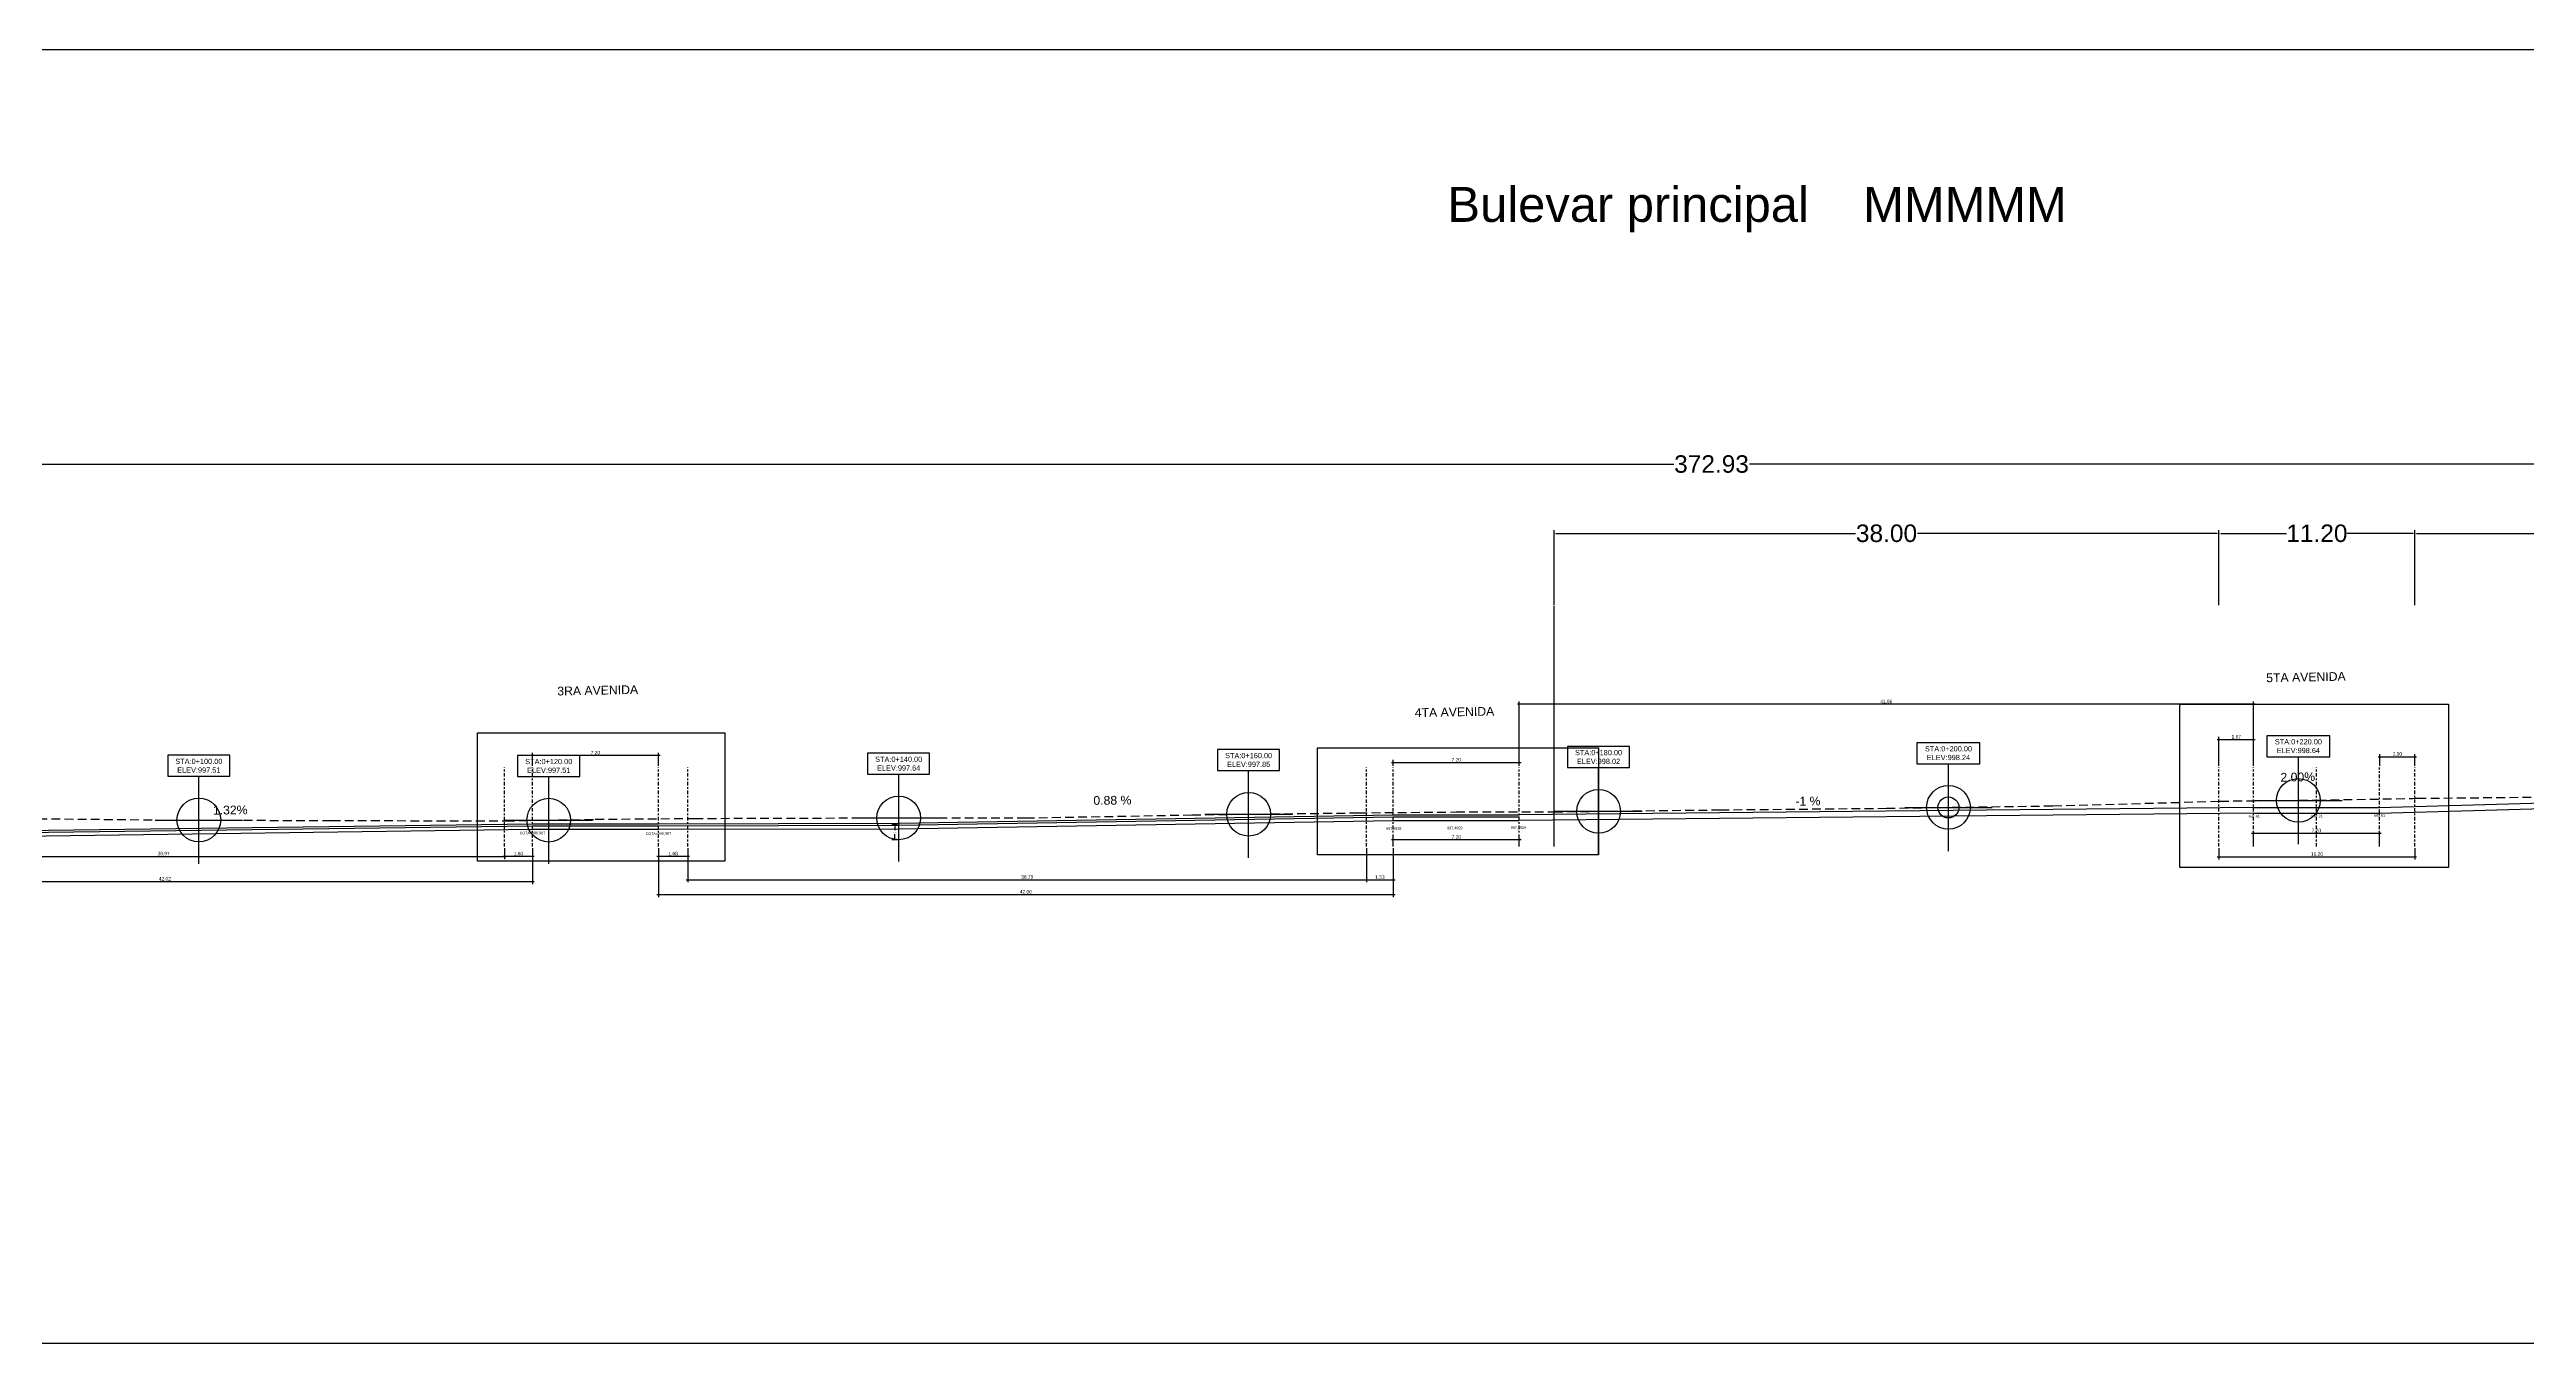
# Model space of a CAD drawing. Header units: metres. Extents: x -977055 to 805873, y -1033982 to 242021.
# Drawn here: x 1453 to 1594.5, y 959.3 to 1033.3 of the extents above; entities that cross this region are included whole.
import ezdxf

# ---------------------------------------------------------------- set-up
doc = ezdxf.new("R2010")
doc.units = ezdxf.units.M
doc.header["$PDMODE"] = 32
doc.header["$PDSIZE"] = 1.5
doc.linetypes.add('CENTRO1', pattern=[0.44, 0.2, -0.08, 0.08, -0.08])
doc.linetypes.add('DASHED', pattern=[0.75, 0.5, -0.25])
for name, color, linetype in [('12-CONDICIONES EXISTENTES', 2, 'Continuous'), ('C-ROAD-PROF', 1, 'DASHED'), ('C-ROAD-PROF-PROP', 150, 'Continuous'), ('C-ROAD-PROF-TEXT', 11, 'Continuous'), ('C-ROAD-PROF-TITL', 11, 'Continuous'), ('linea 1', 1, 'Continuous'), ('PUNTOS V', 4, 'Continuous')]:
    doc.layers.add(name, color=color, linetype=linetype)
doc.styles.add('CITY2', font='stylu.ttf', dxfattribs={"height": 0.2})
doc.styles.get("Standard").update_dxf_attribs({"font": 'arial.ttf'})
doc.dimstyles.new('Copia de Standard', dxfattribs={"dimtxt": 0.05, "dimasz": 0.05, "dimexe": 0.18, "dimexo": 0.0625, "dimgap": 0.09, "dimtad": 0, "dimtih": 1, "dimtoh": 1, "dimdec": 4, "dimzin": 0, "dimdsep": 46, "dimtxsty": 'Standard', "dimcen": 0.09, "dimadec": 0, "dimazin": 0, "dimtfac": 1, "dimtdec": 4, "dimtofl": 0, "dimtmove": 0, "dimatfit": 3, "dimfxl": 1, "dimtolj": 1, "dimtzin": 0, "dimarcsym": 0})
doc.dimstyles.new('Copia(2) de Standard', dxfattribs={"dimtxt": 1, "dimasz": 0.1, "dimexe": 0.18, "dimexo": 0.0625, "dimgap": 0.09, "dimtad": 0, "dimtih": 1, "dimtoh": 1, "dimzin": 0, "dimdsep": 46, "dimtxsty": 'Standard', "dimcen": 0.09, "dimadec": 0, "dimazin": 0, "dimtfac": 1, "dimtofl": 0, "dimtmove": 0, "dimatfit": 3, "dimfxl": 1, "dimtolj": 1, "dimtzin": 0, "dimarcsym": 0})
doc.dimstyles.new('COTAS2', dxfattribs={"dimtxt": 0.02, "dimasz": 0.1, "dimexe": 0.15, "dimexo": 0.08, "dimgap": 0.05, "dimtad": 1, "dimzin": 0, "dimdsep": 46, "dimtxsty": 'CITY2', "dimblk": 'ARCHTICK', "dimcen": 1, "dimdle": 0.1, "dimclrd": 1, "dimclre": 1, "dimclrt": 2, "dimadec": 0, "dimazin": 0, "dimtfac": 1, "dimtofl": 0, "dimtmove": 0, "dimatfit": 3, "dimldrblk": 'ARCHTICK', "dimfxl": 0.18, "dimtolj": 1, "dimtzin": 0, "dimarcsym": 0})

# ---------------------------------------------------------------- blocks, each defined once
blk = doc.blocks.new('*U2847')
at = {"layer": 'C-ROAD-PROF', "color": 1, "linetype": 'DASHED', "lineweight": -3}
for p, q in [((1588.96, 1199), (1598.47, 1199.17)), ((1598.47, 1199.17), (1607.98, 1199.29)), ((1607.98, 1199.29), (1613.56, 1199.34)), ((1613.56, 1199.34), (1619.16, 1199.35)), ((1619.16, 1199.35), (1628.66, 1199.46)), ((1628.66, 1199.46), (1638.16, 1199.55)), ((1638.16, 1199.55), (1647.67, 1199.69)), ((1647.67, 1199.69), (1657.11, 1199.95)), ((1657.11, 1199.95), (1657.17, 1199.95)), ((1657.17, 1199.95), (1657.23, 1199.96)), ((1657.23, 1199.96), (1662.78, 1200.02)), ((1662.78, 1200.02), (1668.23, 1200.11)), ((1668.23, 1200.11), (1668.37, 1200.12)), ((1668.37, 1200.12), (1668.51, 1200.12)), ((1668.51, 1200.12), (1677.89, 1200.22)), ((1530.28, 1198.98), (1539.76, 1198.88)), ((1539.76, 1198.88), (1549.29, 1198.85)), ((1549.29, 1198.85), (1559.25, 1198.83)), ((1559.25, 1198.83), (1564.36, 1198.92)), ((1559.25, 1198.83), (1559.25, 1198.83)), ((1564.36, 1198.92), (1569.9, 1198.97)), ((1569.9, 1198.97), (1569.96, 1198.97)), ((1569.96, 1198.97), (1569.96, 1198.97)), ((1569.96, 1198.97), (1569.97, 1198.97)), ((1569.97, 1198.97), (1570.03, 1198.97)), ((1570.03, 1198.97), (1579.48, 1199)), ((1579.48, 1199), (1588.96, 1199))]:
    blk.add_line(p, q, dxfattribs=at)
blk = doc.blocks.new('*U2853')
at = {"layer": 'C-ROAD-PROF-TEXT', "color": 11, "linetype": 'Continuous', "lineweight": -3}
for p, q in [((1539.92, 1202.58), (1539.92, 1201.38)), ((1543.47, 1202.58), (1539.92, 1202.58)), ((1543.47, 1201.38), (1543.47, 1202.58)), ((1539.92, 1201.38), (1543.47, 1201.38)), ((1541.7, 1196.38), (1541.7, 1201.38)), ((1539.2, 1198.88), (1544.2, 1198.88))]:
    blk.add_line(p, q, dxfattribs=at)
blk.add_circle((1541.7, 1198.88), 1.25, dxfattribs=at)
at = {"layer": 'C-ROAD-PROF-TEXT', "color": 11, "linetype": 'Continuous', "lineweight": -3, "insert": (1541.7, 1201.58), "char_height": 0.3, "attachment_point": 8}
blk.add_mtext('STA:0+100.00\\PELEV:997.51', dxfattribs=at)
blk = doc.blocks.new('*U2854')
at = {"layer": 'C-ROAD-PROF-TEXT', "color": 11, "linetype": 'Continuous', "lineweight": -3}
for p, q in [((1559.92, 1202.57), (1559.92, 1201.37)), ((1563.47, 1202.57), (1559.92, 1202.57)), ((1563.47, 1201.37), (1563.47, 1202.57)), ((1559.92, 1201.37), (1563.47, 1201.37)), ((1561.7, 1196.37), (1561.7, 1201.37)), ((1559.2, 1198.87), (1564.2, 1198.87))]:
    blk.add_line(p, q, dxfattribs=at)
blk.add_circle((1561.7, 1198.87), 1.25, dxfattribs=at)
at = {"layer": 'C-ROAD-PROF-TEXT', "color": 11, "linetype": 'Continuous', "lineweight": -3, "insert": (1561.7, 1201.57), "char_height": 0.3, "attachment_point": 8}
blk.add_mtext('STA:0+120.00\\PELEV:997.51', dxfattribs=at)
blk = doc.blocks.new('*U2855')
at = {"layer": 'C-ROAD-PROF-TEXT', "color": 11, "linetype": 'Continuous', "lineweight": -3}
for p, q in [((1579.92, 1202.7), (1579.92, 1201.5)), ((1583.47, 1202.7), (1579.92, 1202.7)), ((1583.47, 1201.5), (1583.47, 1202.7)), ((1579.92, 1201.5), (1583.47, 1201.5)), ((1581.7, 1196.5), (1581.7, 1201.5)), ((1579.2, 1199), (1584.2, 1199))]:
    blk.add_line(p, q, dxfattribs=at)
blk.add_circle((1581.7, 1199), 1.25, dxfattribs=at)
at = {"layer": 'C-ROAD-PROF-TEXT', "color": 11, "linetype": 'Continuous', "lineweight": -3, "insert": (1581.7, 1201.7), "char_height": 0.3, "attachment_point": 8}
blk.add_mtext('STA:0+140.00\\PELEV:997.64', dxfattribs=at)
blk = doc.blocks.new('*U2856')
at = {"layer": 'C-ROAD-PROF-TEXT', "color": 11, "linetype": 'Continuous', "lineweight": -3}
for p, q in [((1599.92, 1202.91), (1599.92, 1201.71)), ((1603.47, 1202.91), (1599.92, 1202.91)), ((1603.47, 1201.71), (1603.47, 1202.91)), ((1599.92, 1201.71), (1603.47, 1201.71)), ((1601.7, 1196.71), (1601.7, 1201.71)), ((1599.2, 1199.21), (1604.2, 1199.21))]:
    blk.add_line(p, q, dxfattribs=at)
blk.add_circle((1601.7, 1199.21), 1.25, dxfattribs=at)
at = {"layer": 'C-ROAD-PROF-TEXT', "color": 11, "linetype": 'Continuous', "lineweight": -3, "insert": (1601.7, 1201.91), "char_height": 0.3, "attachment_point": 8}
blk.add_mtext('STA:0+160.00\\PELEV:997.85', dxfattribs=at)
blk = doc.blocks.new('*U2857')
at = {"layer": 'C-ROAD-PROF-TEXT', "color": 11, "linetype": 'Continuous', "lineweight": -3}
for p, q in [((1619.92, 1203.08), (1619.92, 1201.88)), ((1623.47, 1203.08), (1619.92, 1203.08)), ((1623.47, 1201.88), (1623.47, 1203.08)), ((1619.92, 1201.88), (1623.47, 1201.88)), ((1621.7, 1196.88), (1621.7, 1201.88)), ((1619.2, 1199.38), (1624.2, 1199.38))]:
    blk.add_line(p, q, dxfattribs=at)
blk.add_circle((1621.7, 1199.38), 1.25, dxfattribs=at)
at = {"layer": 'C-ROAD-PROF-TEXT', "color": 11, "linetype": 'Continuous', "lineweight": -3, "insert": (1621.7, 1202.08), "char_height": 0.3, "attachment_point": 8}
blk.add_mtext('STA:0+180.00\\PELEV:998.02', dxfattribs=at)
blk = doc.blocks.new('*U2858')
at = {"layer": 'C-ROAD-PROF-TEXT', "color": 11, "linetype": 'Continuous', "lineweight": -3}
for p, q in [((1639.89, 1203.3), (1639.89, 1202.1)), ((1643.5, 1203.3), (1639.89, 1203.3)), ((1639.89, 1202.1), (1643.5, 1202.1)), ((1641.7, 1197.1), (1641.7, 1202.1)), ((1643.5, 1202.1), (1643.5, 1203.3)), ((1639.2, 1199.6), (1644.2, 1199.6))]:
    blk.add_line(p, q, dxfattribs=at)
blk.add_circle((1641.7, 1199.6), 1.25, dxfattribs=at)
at = {"layer": 'C-ROAD-PROF-TEXT', "color": 11, "linetype": 'Continuous', "lineweight": -3, "insert": (1641.7, 1202.3), "char_height": 0.3, "attachment_point": 8}
blk.add_mtext('STA:0+200.00\\PELEV:998.24', dxfattribs=at)
blk = doc.blocks.new('*U2859')
at = {"layer": 'C-ROAD-PROF-TEXT', "color": 11, "linetype": 'Continuous', "lineweight": -3}
for p, q in [((1659.89, 1203.7), (1659.89, 1202.5)), ((1663.5, 1203.7), (1659.89, 1203.7)), ((1663.5, 1202.5), (1663.5, 1203.7)), ((1659.89, 1202.5), (1663.5, 1202.5)), ((1661.7, 1197.5), (1661.7, 1202.5)), ((1659.2, 1200), (1664.2, 1200))]:
    blk.add_line(p, q, dxfattribs=at)
blk.add_circle((1661.7, 1200), 1.25, dxfattribs=at)
at = {"layer": 'C-ROAD-PROF-TEXT', "color": 11, "linetype": 'Continuous', "lineweight": -3, "insert": (1661.7, 1202.7), "char_height": 0.3, "attachment_point": 8}
blk.add_mtext('STA:0+220.00\\PELEV:998.64', dxfattribs=at)
blk = doc.blocks.new('*D2873')
at = {"layer": 'Defpoints', "color": 0, "transparency": 16777216}
for p in [(1576.97, 1005.63), (1538.97, 1001.46), (1576.97, 1001.46)]:
    blk.add_point(p, dxfattribs=at)
at = {"layer": 'linea 1', "color": 0, "lineweight": -2, "transparency": 16777216}
for p, q in [((1538.97, 1001.52), (1538.97, 1005.81)), ((1539.07, 1005.63), (1556.19, 1005.63)), ((1576.87, 1005.63), (1559.74, 1005.63)), ((1576.97, 1001.52), (1576.97, 1005.81))]:
    blk.add_line(p, q, dxfattribs=at)
at = {"layer": 'linea 1', "color": 0, "transparency": 16777216}
for points in [[(1539.07, 1005.64), (1539.07, 1005.61), (1538.97, 1005.63)], [(1576.87, 1005.64), (1576.87, 1005.61), (1576.97, 1005.63)]]:
    blk.add_solid(points, dxfattribs=at)
at = {"layer": 'linea 1', "color": 0, "transparency": 16777216, "insert": (1557.97, 1005.63), "char_height": 1, "attachment_point": 5}
blk.add_mtext('\\A1;38.00', dxfattribs=at)
blk = doc.blocks.new('*D2874')
at = {"layer": 'Defpoints', "color": 0, "transparency": 16777216}
for p in [(1588.17, 1005.63), (1576.97, 1001.46), (1588.17, 1001.46)]:
    blk.add_point(p, dxfattribs=at)
at = {"layer": 'linea 1', "color": 0, "lineweight": -2, "transparency": 16777216}
for p, q in [((1576.97, 1001.52), (1576.97, 1005.81)), ((1577.07, 1005.63), (1580.84, 1005.63)), ((1588.07, 1005.63), (1584.3, 1005.63)), ((1588.17, 1001.52), (1588.17, 1005.81))]:
    blk.add_line(p, q, dxfattribs=at)
at = {"layer": 'linea 1', "color": 0, "transparency": 16777216}
for points in [[(1577.07, 1005.64), (1577.07, 1005.61), (1576.97, 1005.63)], [(1588.07, 1005.64), (1588.07, 1005.61), (1588.17, 1005.63)]]:
    blk.add_solid(points, dxfattribs=at)
at = {"layer": 'linea 1', "color": 0, "transparency": 16777216, "insert": (1582.57, 1005.63), "char_height": 1, "attachment_point": 5}
blk.add_mtext('\\A1;11.20', dxfattribs=at)
blk = doc.blocks.new('*D2875')
at = {"layer": 'Defpoints', "color": 0, "transparency": 16777216}
for p in [(1626.23, 1005.63), (1588.17, 1001.46), (1626.23, 1001.46)]:
    blk.add_point(p, dxfattribs=at)
at = {"layer": 'linea 1', "color": 0, "lineweight": -2, "transparency": 16777216}
for p, q in [((1588.17, 1001.52), (1588.17, 1005.81)), ((1588.27, 1005.63), (1605.42, 1005.63)), ((1626.13, 1005.63), (1608.98, 1005.63)), ((1626.23, 1001.52), (1626.23, 1005.81))]:
    blk.add_line(p, q, dxfattribs=at)
at = {"layer": 'linea 1', "color": 0, "transparency": 16777216}
for points in [[(1588.27, 1005.64), (1588.27, 1005.61), (1588.17, 1005.63)], [(1626.13, 1005.64), (1626.13, 1005.61), (1626.23, 1005.63)]]:
    blk.add_solid(points, dxfattribs=at)
at = {"layer": 'linea 1', "color": 0, "transparency": 16777216, "insert": (1607.2, 1005.63), "char_height": 1, "attachment_point": 5}
blk.add_mtext('\\A1;38.06', dxfattribs=at)
blk = doc.blocks.new('*D2879')
at = {"layer": 'Defpoints', "color": 0, "transparency": 16777216}
for p in [(1734.44, 1009.59), (1361.51, 1001.46), (1734.44, 1001.46)]:
    blk.add_point(p, dxfattribs=at)
at = {"layer": 'linea 1', "color": 0, "lineweight": -2, "transparency": 16777216}
for p, q in [((1361.51, 1001.52), (1361.51, 1009.77)), ((1361.61, 1009.59), (1545.81, 1009.59)), ((1734.34, 1009.59), (1550.14, 1009.59)), ((1734.44, 1001.52), (1734.44, 1009.77))]:
    blk.add_line(p, q, dxfattribs=at)
at = {"layer": 'linea 1', "color": 0, "transparency": 16777216}
for points in [[(1361.61, 1009.61), (1361.61, 1009.58), (1361.51, 1009.59)], [(1734.34, 1009.61), (1734.34, 1009.58), (1734.44, 1009.59)]]:
    blk.add_solid(points, dxfattribs=at)
at = {"layer": 'linea 1', "color": 0, "transparency": 16777216, "insert": (1547.97, 1009.59), "char_height": 1, "attachment_point": 5}
blk.add_mtext('\\A1;372.93', dxfattribs=at)
blk = doc.blocks.new('*D3260')
at = {"layer": 'Defpoints', "color": 0, "transparency": 16777216}
for p in [(1501.51, 988.99), (1501.3, 988.11), (1501.51, 988.11)]:
    blk.add_point(p, dxfattribs=at)
at = {"layer": 'PUNTOS V', "color": 0, "lineweight": -2, "transparency": 16777216}
for p, q in [((1501.45, 988.99), (1501.12, 988.99)), ((1501.3, 988.94), (1501.3, 988.66)), ((1501.3, 988.16), (1501.3, 988.43)), ((1501.45, 988.11), (1501.12, 988.11))]:
    blk.add_line(p, q, dxfattribs=at)
at = {"layer": 'PUNTOS V', "color": 0, "transparency": 16777216}
for points in [[(1501.29, 988.94), (1501.31, 988.94), (1501.3, 988.99)], [(1501.29, 988.16), (1501.31, 988.16), (1501.3, 988.11)]]:
    blk.add_solid(points, dxfattribs=at)
at = {"layer": 'PUNTOS V', "color": 0, "transparency": 16777216, "insert": (1501.3, 988.55), "char_height": 0.05, "attachment_point": 5}
blk.add_mtext('\\A1;0.8833', dxfattribs=at)
blk = doc.blocks.new('_ArchTick')
at = {"color": 0, "linetype": 'ByBlock', "const_width": 0.15}
blk.add_lwpolyline([(-0.5, -0.5), (0.5, 0.5)], dxfattribs=at)
blk = doc.blocks.new('*D3508')
at = {"layer": 'Defpoints', "color": 0, "transparency": 16777216}
for p in [(1478.98, 987.72), (1480.58, 987.72), (1480.58, 987.17)]:
    blk.add_point(p, dxfattribs=at)
at = {"layer": 'PUNTOS V', "color": 1, "lineweight": -2, "transparency": 16777216}
blk.add_line((1478.88, 987.17), (1480.68, 987.17), dxfattribs=at)
at = {"layer": 'PUNTOS V', "color": 1, "linetype": 'Continuous', "lineweight": -2, "transparency": 16777216}
for p, q in [((1478.98, 987.64), (1478.98, 987.02)), ((1480.58, 987.64), (1480.58, 987.02))]:
    blk.add_line(p, q, dxfattribs=at)
at = {"layer": 'PUNTOS V', "color": 1, "lineweight": -2, "transparency": 16777216, "xscale": 0.1, "yscale": 0.1, "zscale": 0.1, "rotation": 180}
blk.add_blockref('_ArchTick', (1478.98, 987.17), dxfattribs=at)
at = {"layer": 'PUNTOS V', "color": 1, "lineweight": -2, "transparency": 16777216, "xscale": 0.1, "yscale": 0.1, "zscale": 0.1}
blk.add_blockref('_ArchTick', (1480.58, 987.17), dxfattribs=at)
at = {"layer": 'PUNTOS V', "color": 2, "transparency": 16777216, "insert": (1479.78, 987.32), "char_height": 0.2, "attachment_point": 5, "style": 'CITY2'}
blk.add_mtext('\\A1;1.60', dxfattribs=at)
blk = doc.blocks.new('*D3509')
at = {"layer": 'Defpoints', "color": 0, "transparency": 16777216}
for p in [(1487.78, 987.72), (1489.46, 987.72), (1489.46, 987.17)]:
    blk.add_point(p, dxfattribs=at)
at = {"layer": 'PUNTOS V', "color": 1, "lineweight": -2, "transparency": 16777216}
blk.add_line((1487.68, 987.17), (1489.56, 987.17), dxfattribs=at)
at = {"layer": 'PUNTOS V', "color": 1, "linetype": 'Continuous', "lineweight": -2, "transparency": 16777216}
for p, q in [((1487.78, 987.64), (1487.78, 987.02)), ((1489.46, 987.64), (1489.46, 987.02))]:
    blk.add_line(p, q, dxfattribs=at)
at = {"layer": 'PUNTOS V', "color": 1, "lineweight": -2, "transparency": 16777216, "xscale": 0.1, "yscale": 0.1, "zscale": 0.1, "rotation": 180}
blk.add_blockref('_ArchTick', (1487.78, 987.17), dxfattribs=at)
at = {"layer": 'PUNTOS V', "color": 1, "lineweight": -2, "transparency": 16777216, "xscale": 0.1, "yscale": 0.1, "zscale": 0.1}
blk.add_blockref('_ArchTick', (1489.46, 987.17), dxfattribs=at)
at = {"layer": 'PUNTOS V', "color": 2, "transparency": 16777216, "insert": (1488.62, 987.32), "char_height": 0.2, "attachment_point": 5, "style": 'CITY2'}
blk.add_mtext('\\A1;1.68', dxfattribs=at)
blk = doc.blocks.new('*D3510')
at = {"layer": 'Defpoints', "color": 0, "transparency": 16777216}
for p in [(1440.01, 987.72), (1478.98, 987.72), (1478.98, 987.16)]:
    blk.add_point(p, dxfattribs=at)
at = {"layer": 'PUNTOS V', "color": 1, "lineweight": -2, "transparency": 16777216}
blk.add_line((1439.91, 987.16), (1479.08, 987.16), dxfattribs=at)
at = {"layer": 'PUNTOS V', "color": 1, "linetype": 'Continuous', "lineweight": -2, "transparency": 16777216}
for p, q in [((1440.01, 987.64), (1440.01, 987.01)), ((1478.98, 987.64), (1478.98, 987.01))]:
    blk.add_line(p, q, dxfattribs=at)
at = {"layer": 'PUNTOS V', "color": 1, "lineweight": -2, "transparency": 16777216, "xscale": 0.1, "yscale": 0.1, "zscale": 0.1, "rotation": 180}
blk.add_blockref('_ArchTick', (1440.01, 987.16), dxfattribs=at)
at = {"layer": 'PUNTOS V', "color": 1, "lineweight": -2, "transparency": 16777216, "xscale": 0.1, "yscale": 0.1, "zscale": 0.1}
blk.add_blockref('_ArchTick', (1478.98, 987.16), dxfattribs=at)
at = {"layer": 'PUNTOS V', "color": 2, "transparency": 16777216, "insert": (1459.5, 987.32), "char_height": 0.2, "attachment_point": 5, "style": 'CITY2'}
blk.add_mtext('\\A1;38.97', dxfattribs=at)
blk = doc.blocks.new('*D3511')
at = {"layer": 'Defpoints', "color": 0, "transparency": 16777216}
for p in [(1438.56, 987.72), (1480.58, 987.72), (1480.58, 985.73)]:
    blk.add_point(p, dxfattribs=at)
at = {"layer": 'PUNTOS V', "color": 1, "linetype": 'Continuous', "lineweight": -2, "transparency": 16777216}
for p, q in [((1438.56, 987.64), (1438.56, 985.58)), ((1480.58, 987.64), (1480.58, 985.58))]:
    blk.add_line(p, q, dxfattribs=at)
at = {"layer": 'PUNTOS V', "color": 1, "lineweight": -2, "transparency": 16777216}
blk.add_line((1438.46, 985.73), (1480.68, 985.73), dxfattribs=at)
at = {"layer": 'PUNTOS V', "color": 1, "lineweight": -2, "transparency": 16777216, "xscale": 0.1, "yscale": 0.1, "zscale": 0.1, "rotation": 180}
blk.add_blockref('_ArchTick', (1438.56, 985.73), dxfattribs=at)
at = {"layer": 'PUNTOS V', "color": 1, "lineweight": -2, "transparency": 16777216, "xscale": 0.1, "yscale": 0.1, "zscale": 0.1}
blk.add_blockref('_ArchTick', (1480.58, 985.73), dxfattribs=at)
at = {"layer": 'PUNTOS V', "color": 2, "transparency": 16777216, "insert": (1459.57, 985.88), "char_height": 0.2, "attachment_point": 5, "style": 'CITY2'}
blk.add_mtext('\\A1;42.02', dxfattribs=at)
blk = doc.blocks.new('*D3512')
at = {"layer": 'Defpoints', "color": 0, "transparency": 16777216}
for p in [(1489.46, 987.72), (1528.25, 987.72), (1528.25, 985.83)]:
    blk.add_point(p, dxfattribs=at)
at = {"layer": 'PUNTOS V', "color": 1, "linetype": 'Continuous', "lineweight": -2, "transparency": 16777216}
for p, q in [((1489.46, 987.64), (1489.46, 985.68)), ((1528.25, 987.64), (1528.25, 985.68))]:
    blk.add_line(p, q, dxfattribs=at)
at = {"layer": 'PUNTOS V', "color": 1, "lineweight": -2, "transparency": 16777216}
blk.add_line((1489.36, 985.83), (1528.35, 985.83), dxfattribs=at)
at = {"layer": 'PUNTOS V', "color": 1, "lineweight": -2, "transparency": 16777216, "xscale": 0.1, "yscale": 0.1, "zscale": 0.1, "rotation": 180}
blk.add_blockref('_ArchTick', (1489.46, 985.83), dxfattribs=at)
at = {"layer": 'PUNTOS V', "color": 1, "lineweight": -2, "transparency": 16777216, "xscale": 0.1, "yscale": 0.1, "zscale": 0.1}
blk.add_blockref('_ArchTick', (1528.25, 985.83), dxfattribs=at)
at = {"layer": 'PUNTOS V', "color": 2, "transparency": 16777216, "insert": (1508.86, 985.99), "char_height": 0.2, "attachment_point": 5, "style": 'CITY2'}
blk.add_mtext('\\A1;38.79', dxfattribs=at)
blk = doc.blocks.new('*D3513')
at = {"layer": 'Defpoints', "color": 0, "transparency": 16777216}
for p in [(1528.25, 987.72), (1529.78, 987.72), (1529.78, 985.83)]:
    blk.add_point(p, dxfattribs=at)
at = {"layer": 'PUNTOS V', "color": 1, "linetype": 'Continuous', "lineweight": -2, "transparency": 16777216}
for p, q in [((1528.25, 987.64), (1528.25, 985.68)), ((1529.78, 987.64), (1529.78, 985.68))]:
    blk.add_line(p, q, dxfattribs=at)
at = {"layer": 'PUNTOS V', "color": 1, "lineweight": -2, "transparency": 16777216}
blk.add_line((1528.15, 985.83), (1529.88, 985.83), dxfattribs=at)
at = {"layer": 'PUNTOS V', "color": 1, "lineweight": -2, "transparency": 16777216, "xscale": 0.1, "yscale": 0.1, "zscale": 0.1, "rotation": 180}
blk.add_blockref('_ArchTick', (1528.25, 985.83), dxfattribs=at)
at = {"layer": 'PUNTOS V', "color": 1, "lineweight": -2, "transparency": 16777216, "xscale": 0.1, "yscale": 0.1, "zscale": 0.1}
blk.add_blockref('_ArchTick', (1529.78, 985.83), dxfattribs=at)
at = {"layer": 'PUNTOS V', "color": 2, "transparency": 16777216, "insert": (1529.02, 985.98), "char_height": 0.2, "attachment_point": 5, "style": 'CITY2'}
blk.add_mtext('\\A1;1.53', dxfattribs=at)
blk = doc.blocks.new('*D3515')
at = {"layer": 'Defpoints', "color": 0, "transparency": 16777216}
for p in [(1487.78, 987.72), (1529.78, 987.72), (1529.78, 984.98)]:
    blk.add_point(p, dxfattribs=at)
at = {"layer": 'PUNTOS V', "color": 1, "linetype": 'Continuous', "lineweight": -2, "transparency": 16777216}
for p, q in [((1487.78, 987.64), (1487.78, 984.83)), ((1529.78, 987.64), (1529.78, 984.83))]:
    blk.add_line(p, q, dxfattribs=at)
at = {"layer": 'PUNTOS V', "color": 1, "lineweight": -2, "transparency": 16777216}
blk.add_line((1487.68, 984.98), (1529.88, 984.98), dxfattribs=at)
at = {"layer": 'PUNTOS V', "color": 1, "lineweight": -2, "transparency": 16777216, "xscale": 0.1, "yscale": 0.1, "zscale": 0.1, "rotation": 180}
blk.add_blockref('_ArchTick', (1487.78, 984.98), dxfattribs=at)
at = {"layer": 'PUNTOS V', "color": 1, "lineweight": -2, "transparency": 16777216, "xscale": 0.1, "yscale": 0.1, "zscale": 0.1}
blk.add_blockref('_ArchTick', (1529.78, 984.98), dxfattribs=at)
at = {"layer": 'PUNTOS V', "color": 2, "transparency": 16777216, "insert": (1508.78, 985.14), "char_height": 0.2, "attachment_point": 5, "style": 'CITY2'}
blk.add_mtext('\\A1;42.00', dxfattribs=at)
blk = doc.blocks.new('*D3587')
at = {"layer": 'Defpoints', "color": 0, "transparency": 16777216}
for p in [(1487.78, 992.94), (1480.58, 992.25), (1487.78, 992.25)]:
    blk.add_point(p, dxfattribs=at)
at = {"layer": 'PUNTOS V', "color": 1, "lineweight": -2, "transparency": 16777216}
blk.add_line((1480.48, 992.94), (1487.88, 992.94), dxfattribs=at)
at = {"layer": 'PUNTOS V', "color": 1, "linetype": 'Continuous', "lineweight": -2, "transparency": 16777216}
for p, q in [((1480.58, 992.33), (1480.58, 993.09)), ((1487.78, 992.33), (1487.78, 993.09))]:
    blk.add_line(p, q, dxfattribs=at)
at = {"layer": 'PUNTOS V', "color": 1, "lineweight": -2, "transparency": 16777216, "xscale": 0.1, "yscale": 0.1, "zscale": 0.1, "rotation": 180}
blk.add_blockref('_ArchTick', (1480.58, 992.94), dxfattribs=at)
at = {"layer": 'PUNTOS V', "color": 1, "lineweight": -2, "transparency": 16777216, "xscale": 0.1, "yscale": 0.1, "zscale": 0.1}
blk.add_blockref('_ArchTick', (1487.78, 992.94), dxfattribs=at)
at = {"layer": 'PUNTOS V', "color": 2, "transparency": 16777216, "insert": (1484.18, 993.09), "char_height": 0.2, "attachment_point": 5, "style": 'CITY2'}
blk.add_mtext('\\A1;7.20', dxfattribs=at)
blk = doc.blocks.new('*D3588')
at = {"layer": 'Defpoints', "color": 0, "transparency": 16777216}
for p in [(1536.98, 992.53), (1529.78, 992.25), (1536.98, 992.25)]:
    blk.add_point(p, dxfattribs=at)
at = {"layer": 'PUNTOS V', "color": 1, "lineweight": -2, "transparency": 16777216}
blk.add_line((1529.68, 992.53), (1537.08, 992.53), dxfattribs=at)
at = {"layer": 'PUNTOS V', "color": 1, "linetype": 'Continuous', "lineweight": -2, "transparency": 16777216}
for p, q in [((1529.78, 992.33), (1529.78, 992.68)), ((1536.98, 992.33), (1536.98, 992.68))]:
    blk.add_line(p, q, dxfattribs=at)
at = {"layer": 'PUNTOS V', "color": 1, "lineweight": -2, "transparency": 16777216, "xscale": 0.1, "yscale": 0.1, "zscale": 0.1, "rotation": 180}
blk.add_blockref('_ArchTick', (1529.78, 992.53), dxfattribs=at)
at = {"layer": 'PUNTOS V', "color": 1, "lineweight": -2, "transparency": 16777216, "xscale": 0.1, "yscale": 0.1, "zscale": 0.1}
blk.add_blockref('_ArchTick', (1536.98, 992.53), dxfattribs=at)
at = {"layer": 'PUNTOS V', "color": 2, "transparency": 16777216, "insert": (1533.38, 992.69), "char_height": 0.2, "attachment_point": 5, "style": 'CITY2'}
blk.add_mtext('\\A1;7.20', dxfattribs=at)
blk = doc.blocks.new('*D3942')
at = {"layer": 'Defpoints', "color": 0, "transparency": 16777216}
for p in [(1576.97, 987.72), (1588.17, 987.72), (1588.17, 987.14)]:
    blk.add_point(p, dxfattribs=at)
at = {"layer": 'PUNTOS V', "color": 1, "lineweight": -2, "transparency": 16777216}
blk.add_line((1576.87, 987.14), (1588.27, 987.14), dxfattribs=at)
at = {"layer": 'PUNTOS V', "color": 1, "linetype": 'Continuous', "lineweight": -2, "transparency": 16777216}
for p, q in [((1576.97, 987.64), (1576.97, 986.99)), ((1588.17, 987.64), (1588.17, 986.99))]:
    blk.add_line(p, q, dxfattribs=at)
at = {"layer": 'PUNTOS V', "color": 1, "lineweight": -2, "transparency": 16777216, "xscale": 0.1, "yscale": 0.1, "zscale": 0.1, "rotation": 180}
blk.add_blockref('_ArchTick', (1576.97, 987.14), dxfattribs=at)
at = {"layer": 'PUNTOS V', "color": 1, "lineweight": -2, "transparency": 16777216, "xscale": 0.1, "yscale": 0.1, "zscale": 0.1}
blk.add_blockref('_ArchTick', (1588.17, 987.14), dxfattribs=at)
at = {"layer": 'PUNTOS V', "color": 2, "transparency": 16777216, "insert": (1582.57, 987.3), "char_height": 0.2, "attachment_point": 5, "style": 'CITY2'}
blk.add_mtext('\\A1;11.20', dxfattribs=at)
blk = doc.blocks.new('*D3943')
at = {"layer": 'Defpoints', "color": 0, "transparency": 16777216}
for p in [(1578.94, 993.84), (1576.97, 992.25), (1578.94, 992.25)]:
    blk.add_point(p, dxfattribs=at)
at = {"layer": 'PUNTOS V', "color": 1, "lineweight": -2, "transparency": 16777216}
blk.add_line((1576.87, 993.84), (1579.04, 993.84), dxfattribs=at)
at = {"layer": 'PUNTOS V', "color": 1, "linetype": 'Continuous', "lineweight": -2, "transparency": 16777216}
for p, q in [((1576.97, 992.33), (1576.97, 993.99)), ((1578.94, 992.33), (1578.94, 993.99))]:
    blk.add_line(p, q, dxfattribs=at)
at = {"layer": 'PUNTOS V', "color": 1, "lineweight": -2, "transparency": 16777216, "xscale": 0.1, "yscale": 0.1, "zscale": 0.1, "rotation": 180}
blk.add_blockref('_ArchTick', (1576.97, 993.84), dxfattribs=at)
at = {"layer": 'PUNTOS V', "color": 1, "lineweight": -2, "transparency": 16777216, "xscale": 0.1, "yscale": 0.1, "zscale": 0.1}
blk.add_blockref('_ArchTick', (1578.94, 993.84), dxfattribs=at)
at = {"layer": 'PUNTOS V', "color": 2, "transparency": 16777216, "insert": (1577.96, 994), "char_height": 0.2, "attachment_point": 5, "style": 'CITY2'}
blk.add_mtext('\\A1;1.97', dxfattribs=at)
blk = doc.blocks.new('*D3944')
at = {"layer": 'Defpoints', "color": 0, "transparency": 16777216}
for p in [(1588.17, 992.86), (1586.17, 992.25), (1588.17, 992.25)]:
    blk.add_point(p, dxfattribs=at)
at = {"layer": 'PUNTOS V', "color": 1, "lineweight": -2, "transparency": 16777216}
blk.add_line((1586.07, 992.86), (1588.27, 992.86), dxfattribs=at)
at = {"layer": 'PUNTOS V', "color": 1, "linetype": 'Continuous', "lineweight": -2, "transparency": 16777216}
for p, q in [((1586.17, 992.33), (1586.17, 993.01)), ((1588.17, 992.33), (1588.17, 993.01))]:
    blk.add_line(p, q, dxfattribs=at)
at = {"layer": 'PUNTOS V', "color": 1, "lineweight": -2, "transparency": 16777216, "xscale": 0.1, "yscale": 0.1, "zscale": 0.1, "rotation": 180}
blk.add_blockref('_ArchTick', (1586.17, 992.86), dxfattribs=at)
at = {"layer": 'PUNTOS V', "color": 1, "lineweight": -2, "transparency": 16777216, "xscale": 0.1, "yscale": 0.1, "zscale": 0.1}
blk.add_blockref('_ArchTick', (1588.17, 992.86), dxfattribs=at)
at = {"layer": 'PUNTOS V', "color": 2, "transparency": 16777216, "insert": (1587.17, 993.02), "char_height": 0.2, "attachment_point": 5, "style": 'CITY2'}
blk.add_mtext('\\A1;2.00', dxfattribs=at)
blk = doc.blocks.new('*D3946')
at = {"layer": 'Defpoints', "color": 0, "transparency": 16777216}
for p in [(1586.14, 988.48), (1578.94, 987.72), (1586.14, 987.72)]:
    blk.add_point(p, dxfattribs=at)
at = {"layer": 'PUNTOS V', "color": 1, "lineweight": -2, "transparency": 16777216}
blk.add_line((1578.84, 988.48), (1586.24, 988.48), dxfattribs=at)
at = {"layer": 'PUNTOS V', "color": 1, "linetype": 'Continuous', "lineweight": -2, "transparency": 16777216}
for p, q in [((1578.94, 987.8), (1578.94, 988.63)), ((1586.14, 987.8), (1586.14, 988.63))]:
    blk.add_line(p, q, dxfattribs=at)
at = {"layer": 'PUNTOS V', "color": 1, "lineweight": -2, "transparency": 16777216, "xscale": 0.1, "yscale": 0.1, "zscale": 0.1, "rotation": 180}
blk.add_blockref('_ArchTick', (1578.94, 988.48), dxfattribs=at)
at = {"layer": 'PUNTOS V', "color": 1, "lineweight": -2, "transparency": 16777216, "xscale": 0.1, "yscale": 0.1, "zscale": 0.1}
blk.add_blockref('_ArchTick', (1586.14, 988.48), dxfattribs=at)
at = {"layer": 'PUNTOS V', "color": 2, "transparency": 16777216, "insert": (1582.54, 988.64), "char_height": 0.2, "attachment_point": 5, "style": 'CITY2'}
blk.add_mtext('\\A1;7.20', dxfattribs=at)
blk = doc.blocks.new('*D3947')
at = {"layer": 'Defpoints', "color": 0, "transparency": 16777216}
for p in [(1529.78, 987.72), (1536.98, 988.12), (1536.98, 987.72)]:
    blk.add_point(p, dxfattribs=at)
at = {"layer": 'PUNTOS V', "color": 1, "linetype": 'Continuous', "lineweight": -2, "transparency": 16777216}
for p, q in [((1529.78, 987.8), (1529.78, 988.27)), ((1536.98, 987.8), (1536.98, 988.27))]:
    blk.add_line(p, q, dxfattribs=at)
at = {"layer": 'PUNTOS V', "color": 1, "lineweight": -2, "transparency": 16777216}
blk.add_line((1529.68, 988.12), (1537.08, 988.12), dxfattribs=at)
at = {"layer": 'PUNTOS V', "color": 1, "lineweight": -2, "transparency": 16777216, "xscale": 0.1, "yscale": 0.1, "zscale": 0.1, "rotation": 180}
blk.add_blockref('_ArchTick', (1529.78, 988.12), dxfattribs=at)
at = {"layer": 'PUNTOS V', "color": 1, "lineweight": -2, "transparency": 16777216, "xscale": 0.1, "yscale": 0.1, "zscale": 0.1}
blk.add_blockref('_ArchTick', (1536.98, 988.12), dxfattribs=at)
at = {"layer": 'PUNTOS V', "color": 2, "transparency": 16777216, "insert": (1533.38, 988.27), "char_height": 0.2, "attachment_point": 5, "style": 'CITY2'}
blk.add_mtext('\\A1;7.20', dxfattribs=at)
blk = doc.blocks.new('*D3965')
at = {"layer": '12-CONDICIONES EXISTENTES', "color": 1, "lineweight": -2, "transparency": 16777216}
blk.add_line((1579.04, 995.86), (1536.88, 995.86), dxfattribs=at)
at = {"layer": '12-CONDICIONES EXISTENTES', "color": 1, "linetype": 'Continuous', "lineweight": -2, "transparency": 16777216}
for p, q in [((1536.98, 992.33), (1536.98, 996.01)), ((1578.94, 992.33), (1578.94, 996.01))]:
    blk.add_line(p, q, dxfattribs=at)
at = {"layer": 'Defpoints', "color": 0, "transparency": 16777216}
for p in [(1536.98, 995.86), (1536.98, 992.25), (1578.94, 992.25)]:
    blk.add_point(p, dxfattribs=at)
at = {"layer": '12-CONDICIONES EXISTENTES', "color": 1, "lineweight": -2, "transparency": 16777216, "xscale": 0.1, "yscale": 0.1, "zscale": 0.1, "rotation": 180}
blk.add_blockref('_ArchTick', (1536.98, 995.86), dxfattribs=at)
at = {"layer": '12-CONDICIONES EXISTENTES', "color": 1, "lineweight": -2, "transparency": 16777216, "xscale": 0.1, "yscale": 0.1, "zscale": 0.1}
blk.add_blockref('_ArchTick', (1578.94, 995.86), dxfattribs=at)
at = {"layer": '12-CONDICIONES EXISTENTES', "color": 2, "transparency": 16777216, "insert": (1557.96, 996.02), "char_height": 0.2, "attachment_point": 5, "style": 'CITY2'}
blk.add_mtext('\\A1;41.96', dxfattribs=at)

msp = doc.modelspace()

# ---------------------------------------------------------------- linework, layer by layer
at = {"layer": 'C-ROAD-PROF-PROP', "color": 150, "linetype": 'Continuous', "lineweight": -3, "ltscale": 2}
for p, q in [((1438.56112, 988.47495), (1480.58112, 989.03154)), ((1438.56112, 988.35495), (1480.58112, 988.91154)), ((1438.56112, 988.15495), (1480.58112, 988.71154)), ((1487.78112, 989.03154), (1501.50731, 989.06274)), ((1487.78112, 988.91154), (1501.50858, 988.94275)), ((1487.78112, 988.71154), (1501.5107, 988.74276)), ((1501.50731, 989.06274), (1529.78112, 989.53455)), ((1501.50858, 988.94275), (1529.78112, 989.41455)), ((1501.5107, 988.74276), (1529.78112, 989.21455))]:
    msp.add_line(p, q, dxfattribs=at)
at = {"layer": 'linea 1'}
msp.add_lwpolyline([(1538.96842, 987.72192), (1538.96842, 1001.46243)], dxfattribs=at)
for points in [[(1574.74381, 995.86888), (1590.08545, 995.86888), (1590.08545, 986.51869), (1574.74381, 986.51869)], [(1477.43703, 994.2168), (1491.5673, 994.2168), (1491.5673, 986.88551), (1477.43703, 986.88551)], [(1525.44204, 993.36464), (1541.50752, 993.36464), (1541.50752, 987.24234), (1525.44204, 987.24234)]]:
    msp.add_lwpolyline(points, close=True, dxfattribs=at)
at = {"layer": 'linea 1', "color": 2, "linetype": 'CENTRO1'}
for points in [[(1478.98112, 987.72192), (1478.98112, 992.2467)], [(1480.58112, 987.72192), (1480.58112, 992.2467)], [(1487.78112, 987.72192), (1487.78112, 992.2467)], [(1489.46112, 987.72192), (1489.46112, 992.2467)], [(1528.25112, 987.72192), (1528.25112, 992.2467)], [(1529.78112, 987.72192), (1529.78112, 992.2467)], [(1536.98112, 987.72192), (1536.98112, 992.2467)], [(1538.96842, 987.72192), (1538.96842, 992.2467)], [(1576.97112, 987.72192), (1576.97112, 992.2467)], [(1578.94112, 987.72192), (1578.94112, 992.2467)], [(1582.54112, 987.72192), (1582.54112, 992.2467)], [(1586.14112, 989.63456), (1586.14112, 992.2467)], [(1588.17112, 987.72192), (1588.17112, 992.2467)], [(1586.14112, 987.72192), (1586.14112, 989.61468)]]:
    msp.add_lwpolyline(points, dxfattribs=at)
at = {"layer": 'PUNTOS V', "color": 1}
for p, q in [((1586.13211, 989.95443), (1628.21211, 991.13974)), ((1586.14112, 989.63456), (1628.22112, 990.81986))]:
    msp.add_line(p, q, dxfattribs=at)
msp.add_lwpolyline([(1306.53744, 1033.29717), (1770.28448, 1033.29717), (1770.28448, 959.30984), (1306.53744, 959.30984)], close=True, dxfattribs=at)
for points in [[(1578.94112, 989.95456), (1536.97764, 989.53453)], [(1578.94112, 989.63425), (1536.98112, 989.21455)], [(1578.94112, 989.95456), (1586.14112, 989.95456)], [(1578.94112, 989.63456), (1586.14112, 989.63456)], [(1586.17112, 989.63456), (1586.17224, 989.63456)], [(1480.58112, 989.03154), (1487.78112, 989.03154)], [(1480.58112, 988.91154), (1487.78112, 988.91154)], [(1480.58112, 988.71154), (1487.78112, 988.71154)], [(1529.78112, 989.53455), (1536.98112, 989.53455)], [(1529.78112, 989.41455), (1536.98112, 989.41455)], [(1529.78112, 989.21455), (1536.98112, 989.21455)]]:
    msp.add_lwpolyline(points, dxfattribs=at)
msp.add_circle((1561.50752, 989.96084), 0.6, dxfattribs=at)

# ---------------------------------------------------------------- block references
at = {"layer": 'C-ROAD-PROF', "color": 1, "linetype": 'DASHED', "lineweight": -3}
msp.add_blockref('*U2847', (-80.18772, -209.63845), dxfattribs=at)
at = {"layer": 'C-ROAD-PROF-TEXT', "color": 11, "linetype": 'Continuous', "lineweight": -3}
for name in ['*U2859', '*U2853', '*U2854', '*U2855', '*U2856', '*U2857', '*U2858']:
    msp.add_blockref(name, (-80.18772, -209.63845), dxfattribs=at)

# ---------------------------------------------------------------- texts
at = {"layer": 'C-ROAD-PROF-TEXT', "color": 11, "linetype": 'Continuous', "lineweight": -3, "attachment_point": 8}
for s, insert, char_height, rotation in [('{\\C2;3RA AVENIDA}', (1484.31324, 996.40117), 0.5, 1.144827), ('{\\C2;5TA AVENIDA}', (1581.94796, 997.15864), 0.5, 1.144827), ('{\\C2;4TA AVENIDA}', (1533.28507, 995.17033), 0.5, 1.144827), ('{\\fArial|b0|i0|c0|p34;\\C2;2.00%}', (1581.47985, 991.44523), 0.5, 1.144827), ('{\\C2;1.32%}', (1463.30692, 989.5559), 0.5, 0.5711077), ('{\\C2;0.88 %}', (1513.7289, 990.1123), 0.5, 0.5711077), ('{\\C2;-1 %}', (1553.47974, 990.06782), 0.5, 0.5711077), ('{\\C2;997.91}', (1586.14112, 989.40947), 0.15, 0.5711077), ('{\\C2;COTA=996,987}', (1480.58112, 988.39533), 0.15, 0.5711077), ('{\\C2;COTA=996,987}', (1487.78112, 988.36567), 0.15, 0.5711077), ('{\\C2;997,4929}', (1529.80736, 988.64205), 0.15, 0.5711077), ('{\\C2;997,4929}', (1533.29999, 988.68336), 0.15, 0.5711077), ('{\\C2;997,4929}', (1536.93533, 988.70513), 0.15, 0.5711077), ('{\\C2;997.91}', (1578.98652, 989.36494), 0.15, 0.5711077), ('{\\C2;997.91}', (1582.58148, 989.3889), 0.15, 0.5711077)]:
    msp.add_mtext(s, dxfattribs=dict(at, insert=insert, char_height=char_height, rotation=rotation))
at = {"layer": 'C-ROAD-PROF-TITL', "color": 11, "linetype": 'Continuous', "lineweight": -3, "insert": (1550.57441, 1022.83872), "char_height": 2, "attachment_point": 8}
msp.add_mtext('{\\C2;Bulevar principal    MMMMM }', dxfattribs=at)

# ---------------------------------------------------------------- dimensions: what is measured, and where the dimension line sits
at = {"layer": '12-CONDICIONES EXISTENTES', "color": 1}
dim = msp.add_aligned_dim(p1=(1578.94112, 992.2467), p2=(1536.98112, 992.2467), distance=-3.61672, dimstyle='COTAS2', dxfattribs=at)
dim.commit()
dim.dimension.update_dxf_attribs({"geometry": '*D3965', "text_midpoint": (1557.96112, 996.01789)})
at = {"layer": 'linea 1'}
dim = msp.add_aligned_dim(p1=(1361.50752, 1001.46243), p2=(1734.43882, 1001.46243), distance=8.13025, dimstyle='Copia(2) de Standard', dxfattribs=at)
dim.commit()
dim.dimension.update_dxf_attribs({"geometry": '*D2879', "text_midpoint": (1547.97317, 1009.59268)})
for base, p1, p2, picture, middle in [((1576.96972, 1005.62741), (1538.96842, 1001.46243), (1576.96972, 1001.46243), '*D2873', (1557.96907, 1005.62741)), ((1588.16912, 1005.62741), (1576.96972, 1001.46243), (1588.16912, 1001.46243), '*D2874', (1582.56942, 1005.62741)), ((1626.22852, 1005.62741), (1588.16912, 1001.46243), (1626.22852, 1001.46243), '*D2875', (1607.19882, 1005.62741))]:
    dim = msp.add_linear_dim(base=base, p1=p1, p2=p2, angle=180, dimstyle='Copia(2) de Standard', override={"dimtmove": 1}, dxfattribs=at)
    dim.commit()
    dim.dimension.update_dxf_attribs({"geometry": picture, "text_midpoint": middle})
at = {"layer": 'PUNTOS V', "color": 1}
for p1, p2, distance, picture, middle in [((1576.97112, 992.2467), (1578.94112, 992.2467), 1.59621, '*D3943', (1577.95612, 994.00008)), ((1480.58112, 992.2467), (1487.78112, 992.2467), 0.6895, '*D3587', (1484.18112, 993.0941)), ((1529.78112, 992.2467), (1536.98112, 992.2467), 0.28218, '*D3588', (1533.38112, 992.68679)), ((1586.17112, 992.2467), (1588.17112, 992.2467), 0.61599, '*D3944', (1587.17112, 993.01628)), ((1529.78112, 987.72192), (1536.98112, 987.72192), 0.3932, '*D3947', (1533.38112, 988.27303)), ((1578.94112, 987.72192), (1586.14112, 987.72192), 0.75558, '*D3946', (1582.54112, 988.63541)), ((1438.56112, 987.72192), (1480.58112, 987.72192), -1.99215, '*D3511', (1459.57112, 985.88497)), ((1440.01112, 987.72192), (1478.98112, 987.72192), -0.55937, '*D3510', (1459.49612, 987.31973)), ((1478.98112, 987.72192), (1480.58112, 987.72192), -0.552, '*D3508', (1479.78112, 987.32439)), ((1487.78112, 987.72192), (1529.78112, 987.72192), -2.74009, '*D3515', (1508.78112, 985.13703)), ((1489.46112, 987.72192), (1528.25112, 987.72192), -1.89327, '*D3512', (1508.85612, 985.98583)), ((1528.25112, 987.72192), (1529.78112, 987.72192), -1.89327, '*D3513', (1529.01612, 985.98297)), ((1576.97112, 987.72192), (1588.17112, 987.72192), -0.57721, '*D3942', (1582.57112, 987.29831))]:
    dim = msp.add_aligned_dim(p1=p1, p2=p2, distance=distance, dimstyle='COTAS2', dxfattribs=at)
    dim.commit()
    dim.dimension.update_dxf_attribs({"geometry": picture, "text_midpoint": middle})
at = {"layer": 'PUNTOS V'}
dim = msp.add_aligned_dim(p1=(1501.50752, 988.98873), p2=(1501.50752, 988.10544), distance=-0.20991, dimstyle='Copia de Standard', dxfattribs=at)
dim.commit()
dim.dimension.update_dxf_attribs({"geometry": '*D3260', "text_midpoint": (1501.29761, 988.54709)})
at = {"layer": 'PUNTOS V', "color": 1}
dim = msp.add_linear_dim(base=(1489.46112, 987.16993), p1=(1487.78112, 987.72192), p2=(1489.46112, 987.72192), angle=180, dimstyle='COTAS2', override={"dimtmove": 1}, dxfattribs=at)
dim.commit()
dim.dimension.update_dxf_attribs({"geometry": '*D3509', "text_midpoint": (1488.62112, 987.32366)})

doc.saveas('drawing.dxf')
